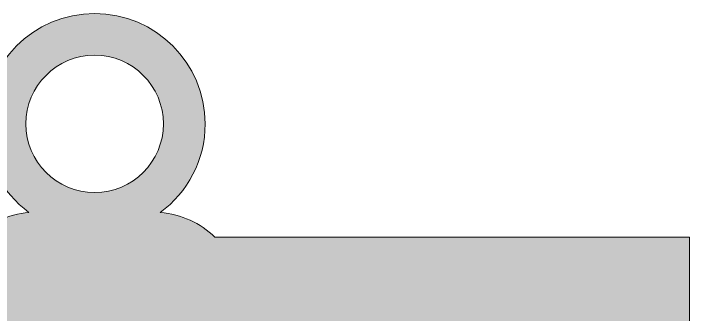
# Model space of a CAD drawing. Header units: millimetres. Extents: x 19 to 172, y -116 to -18.
# Drawn here: x 134.11 to 171.54, y -34.69 to -18 of the extents above; entities that cross this region are included whole.
import ezdxf

# ---------------------------------------------------------------- set-up
doc = ezdxf.new("R2010")
doc.units = ezdxf.units.MM
doc.header["$MEASUREMENT"] = 0
doc.layers.add('Layer 1', color=7, linetype='Continuous')

msp = doc.modelspace()

# ---------------------------------------------------------------- hatches: boundary and pattern name
at = {"layer": 'Layer 1'}
h = msp.add_hatch(color=2, dxfattribs=at)
h.dxf.hatch_style = 2
edge = h.paths.add_edge_path()
edge.add_spline(control_points=[(171.536, -51.744), (171.536, -51.744), (171.536, -30.396), (171.536, -30.396), (171.536, -30.396), (145.254, -30.396), (145.254, -30.396), (144.457, -29.628), (143.405, -29.124), (142.239, -29.035), (143.744, -27.92), (144.723, -26.137), (144.723, -24.12), (144.723, -20.74), (141.983, -17.999), (138.603, -17.999), (135.222, -17.999), (132.482, -20.74), (132.482, -24.12), (132.482, -26.137), (133.462, -27.92), (134.967, -29.035), (133.8, -29.124), (132.748, -29.628), (131.951, -30.396), (131.951, -30.396), (103.051, -30.396), (103.051, -30.396), (103.051, -30.396), (103.051, -115.545), (103.051, -115.545), (103.051, -115.545), (131.211, -115.545), (131.211, -115.545), (131.211, -115.545), (131.211, -87.872), (131.211, -87.872), (131.211, -87.872), (168.981, -87.872), (168.981, -87.872), (168.981, -87.872), (168.981, -66.463), (168.981, -66.463), (168.981, -66.463), (131.211, -66.463), (131.211, -66.463), (131.211, -66.463), (131.211, -51.744), (131.211, -51.744), (131.211, -51.744), (171.536, -51.744), (171.536, -51.744)], knot_values=[0, 0, 0, 0, 1, 1, 1, 2, 2, 2, 3, 3, 3, 4, 4, 4, 5, 5, 5, 6, 6, 6, 7, 7, 7, 8, 8, 8, 9, 9, 9, 10, 10, 10, 11, 11, 11, 12, 12, 12, 13, 13, 13, 14, 14, 14, 15, 15, 15, 16, 16, 16, 17, 17, 17, 17], degree=3, periodic=1)
edge = h.paths.add_edge_path()
edge.add_spline(control_points=[(134.795, -24.12), (134.795, -22.021), (136.503, -20.313), (138.603, -20.313), (140.702, -20.313), (142.41, -22.021), (142.41, -24.12), (142.41, -26.219), (140.702, -27.927), (138.603, -27.927), (136.503, -27.927), (134.795, -26.219), (134.795, -24.12)], knot_values=[0, 0, 0, 0, 1, 1, 1, 2, 2, 2, 3, 3, 3, 4, 4, 4, 4], degree=3, periodic=1)

# ---------------------------------------------------------------- linework, layer by layer
at = {"layer": 'Layer 1', "lineweight": 0}
for points, knots in [([(171.536, -51.744), (171.536, -51.744), (171.536, -30.396), (171.536, -30.396), (171.536, -30.396), (145.254, -30.396), (145.254, -30.396), (144.457, -29.628), (143.405, -29.124), (142.239, -29.035), (143.744, -27.92), (144.723, -26.137), (144.723, -24.12), (144.723, -20.74), (141.983, -17.999), (138.603, -17.999), (135.222, -17.999), (132.482, -20.74), (132.482, -24.12), (132.482, -26.137), (133.462, -27.92), (134.967, -29.035), (133.8, -29.124), (132.748, -29.628), (131.951, -30.396), (131.951, -30.396), (103.051, -30.396), (103.051, -30.396), (103.051, -30.396), (103.051, -115.545), (103.051, -115.545), (103.051, -115.545), (131.211, -115.545), (131.211, -115.545), (131.211, -115.545), (131.211, -87.872), (131.211, -87.872), (131.211, -87.872), (168.981, -87.872), (168.981, -87.872), (168.981, -87.872), (168.981, -66.463), (168.981, -66.463), (168.981, -66.463), (131.211, -66.463), (131.211, -66.463), (131.211, -66.463), (131.211, -51.744), (131.211, -51.744), (131.211, -51.744), (171.536, -51.744), (171.536, -51.744)], [0, 0, 0, 0, 1, 1, 1, 2, 2, 2, 3, 3, 3, 4, 4, 4, 5, 5, 5, 6, 6, 6, 7, 7, 7, 8, 8, 8, 9, 9, 9, 10, 10, 10, 11, 11, 11, 12, 12, 12, 13, 13, 13, 14, 14, 14, 15, 15, 15, 16, 16, 16, 17, 17, 17, 17]), ([(134.795, -24.12), (134.795, -22.021), (136.503, -20.313), (138.603, -20.313), (140.702, -20.313), (142.41, -22.021), (142.41, -24.12), (142.41, -26.219), (140.702, -27.927), (138.603, -27.927), (136.503, -27.927), (134.795, -26.219), (134.795, -24.12)], [0, 0, 0, 0, 1, 1, 1, 2, 2, 2, 3, 3, 3, 4, 4, 4, 4])]:
    msp.add_open_spline(points, degree=3, knots=knots, dxfattribs=at)

doc.saveas('drawing.dxf')
